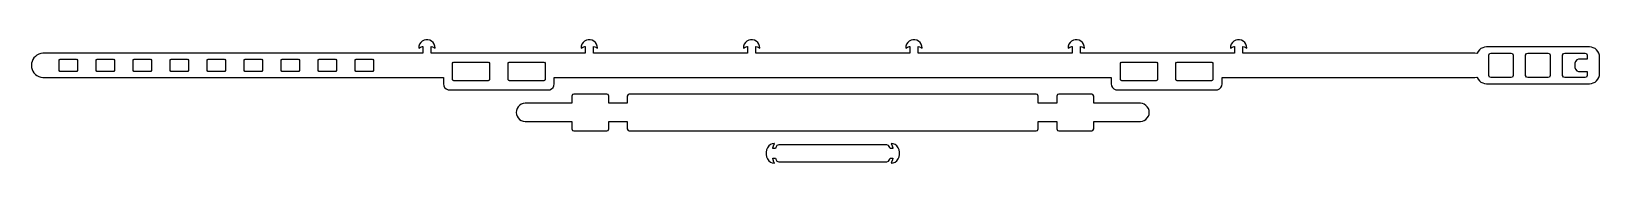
# Model space of a CAD drawing. Header units: metres. Extents: x -390 to 373, y -45 to 15.
import ezdxf

# ---------------------------------------------------------------- set-up
doc = ezdxf.new("R2010")
doc.units = ezdxf.units.M

msp = doc.modelspace()

# ---------------------------------------------------------------- linework, layer by layer
for p, q in [((-197.98, 15.47), (-198.92, 15.24)), ((-197.02, 15.47), (-197.98, 15.47)), ((-196.08, 15.24), (-197.02, 15.47)), ((-118.98, 15.47), (-119.92, 15.24)), ((-118.02, 15.47), (-118.98, 15.47)), ((-117.08, 15.24), (-118.02, 15.47)), ((-39.98, 15.47), (-40.92, 15.24)), ((-39.02, 15.47), (-39.98, 15.47)), ((-38.08, 15.24), (-39.02, 15.47)), ((39.02, 15.47), (38.08, 15.24)), ((39.98, 15.47), (39.02, 15.47)), ((40.92, 15.24), (39.98, 15.47)), ((118.02, 15.47), (117.08, 15.24)), ((118.98, 15.47), (118.02, 15.47)), ((119.92, 15.24), (118.98, 15.47)), ((197.02, 15.47), (196.08, 15.24)), ((197.98, 15.47), (197.02, 15.47)), ((198.92, 15.24), (197.98, 15.47)), ((-387.28, 8.02), (-388.06, 7.41)), ((-386.41, 8.49), (-387.28, 8.02)), ((-385.47, 8.82), (-386.41, 8.49)), ((-384.5, 8.98), (-385.47, 8.82)), ((-384, 8.98), (-384.5, 8.98)), ((-199.5, 9), (-384, 9)), ((-384, 9), (-384, 8.98)), ((-201.38, 12.46), (-201.5, 11.5)), ((-201.5, 11.5), (-201.49, 11.43)), ((-201.49, 11.43), (-200.62, 11.87)), ((-201.04, 13.36), (-201.38, 12.46)), ((-200.49, 14.15), (-201.04, 13.36)), ((-200.62, 11.87), (-199.69, 12.19)), ((-199.77, 14.79), (-200.49, 14.15)), ((-198.92, 15.24), (-199.77, 14.79)), ((-199.69, 12.19), (-199.5, 12.24)), ((-199.5, 12.24), (-199.5, 9)), ((-195.23, 14.79), (-196.08, 15.24)), ((-195.5, 9), (-195.5, 12.23)), ((-195.5, 12.23), (-194.84, 12.05)), ((-120.5, 9), (-195.5, 9)), ((-194.51, 14.15), (-195.23, 14.79)), ((-194.84, 12.05), (-193.93, 11.66)), ((-193.96, 13.36), (-194.51, 14.15)), ((-193.62, 12.46), (-193.96, 13.36)), ((-193.93, 11.66), (-193.51, 11.42)), ((-193.5, 11.5), (-193.62, 12.46)), ((-193.51, 11.42), (-193.5, 11.5)), ((-122.38, 12.46), (-122.5, 11.5)), ((-122.5, 11.5), (-122.49, 11.43)), ((-122.49, 11.43), (-121.62, 11.87)), ((-122.04, 13.36), (-122.38, 12.46)), ((-121.49, 14.15), (-122.04, 13.36)), ((-121.62, 11.87), (-120.69, 12.19)), ((-120.77, 14.79), (-121.49, 14.15)), ((-119.92, 15.24), (-120.77, 14.79)), ((-120.69, 12.19), (-120.5, 12.24)), ((-120.5, 12.24), (-120.5, 9)), ((-116.23, 14.79), (-117.08, 15.24)), ((-116.5, 9), (-116.5, 12.23)), ((-116.5, 12.23), (-115.84, 12.05)), ((-41.5, 9), (-116.5, 9)), ((-115.51, 14.15), (-116.23, 14.79)), ((-115.84, 12.05), (-114.93, 11.66)), ((-114.96, 13.36), (-115.51, 14.15)), ((-114.62, 12.46), (-114.96, 13.36)), ((-114.93, 11.66), (-114.51, 11.42)), ((-114.5, 11.5), (-114.62, 12.46)), ((-114.51, 11.42), (-114.5, 11.5)), ((-43.38, 12.46), (-43.5, 11.5)), ((-43.5, 11.5), (-43.49, 11.43)), ((-43.49, 11.43), (-42.62, 11.87)), ((-43.04, 13.36), (-43.38, 12.46)), ((-42.49, 14.15), (-43.04, 13.36)), ((-42.62, 11.87), (-41.69, 12.19)), ((-41.77, 14.79), (-42.49, 14.15)), ((-40.92, 15.24), (-41.77, 14.79)), ((-41.69, 12.19), (-41.5, 12.24)), ((-41.5, 12.24), (-41.5, 9)), ((-37.23, 14.79), (-38.08, 15.24)), ((-37.5, 9), (-37.5, 12.23)), ((-37.5, 12.23), (-36.84, 12.05)), ((37.5, 9), (-37.5, 9)), ((-36.51, 14.15), (-37.23, 14.79)), ((-36.84, 12.05), (-35.93, 11.66)), ((-35.96, 13.36), (-36.51, 14.15)), ((-35.62, 12.46), (-35.96, 13.36)), ((-35.93, 11.66), (-35.51, 11.42)), ((-35.5, 11.5), (-35.62, 12.46)), ((-35.51, 11.42), (-35.5, 11.5)), ((35.62, 12.46), (35.5, 11.5)), ((35.5, 11.5), (35.51, 11.43)), ((35.51, 11.43), (36.38, 11.87)), ((35.96, 13.36), (35.62, 12.46)), ((36.51, 14.15), (35.96, 13.36)), ((36.38, 11.87), (37.31, 12.19)), ((37.23, 14.79), (36.51, 14.15)), ((38.08, 15.24), (37.23, 14.79)), ((37.31, 12.19), (37.5, 12.24)), ((37.5, 12.24), (37.5, 9)), ((41.77, 14.79), (40.92, 15.24)), ((41.5, 9), (41.5, 12.23)), ((41.5, 12.23), (42.16, 12.05)), ((116.5, 9), (41.5, 9)), ((42.49, 14.15), (41.77, 14.79)), ((42.16, 12.05), (43.07, 11.66)), ((43.04, 13.36), (42.49, 14.15)), ((43.38, 12.46), (43.04, 13.36)), ((43.07, 11.66), (43.49, 11.42)), ((43.5, 11.5), (43.38, 12.46)), ((43.49, 11.42), (43.5, 11.5)), ((114.62, 12.46), (114.5, 11.5)), ((114.5, 11.5), (114.51, 11.43)), ((114.51, 11.43), (115.38, 11.87)), ((114.96, 13.36), (114.62, 12.46)), ((115.51, 14.15), (114.96, 13.36)), ((115.38, 11.87), (116.31, 12.19)), ((116.23, 14.79), (115.51, 14.15)), ((117.08, 15.24), (116.23, 14.79)), ((116.31, 12.19), (116.5, 12.24)), ((116.5, 12.24), (116.5, 9)), ((120.77, 14.79), (119.92, 15.24)), ((120.5, 9), (120.5, 12.23)), ((120.5, 12.23), (121.16, 12.05)), ((195.5, 9), (120.5, 9)), ((121.49, 14.15), (120.77, 14.79)), ((121.16, 12.05), (122.07, 11.66)), ((122.04, 13.36), (121.49, 14.15)), ((122.38, 12.46), (122.04, 13.36)), ((122.07, 11.66), (122.49, 11.42)), ((122.5, 11.5), (122.38, 12.46)), ((122.49, 11.42), (122.5, 11.5)), ((193.62, 12.46), (193.5, 11.5)), ((193.5, 11.5), (193.51, 11.43)), ((193.51, 11.43), (194.38, 11.87)), ((193.96, 13.36), (193.62, 12.46)), ((194.51, 14.15), (193.96, 13.36)), ((194.38, 11.87), (195.31, 12.19)), ((195.23, 14.79), (194.51, 14.15)), ((196.08, 15.24), (195.23, 14.79)), ((195.31, 12.19), (195.5, 12.24)), ((195.5, 12.24), (195.5, 9)), ((199.77, 14.79), (198.92, 15.24)), ((199.5, 9), (199.5, 12.23)), ((199.5, 12.23), (200.16, 12.05)), ((312, 9), (199.5, 9)), ((200.49, 14.15), (199.77, 14.79)), ((200.16, 12.05), (201.07, 11.66)), ((201.04, 13.36), (200.49, 14.15)), ((201.38, 12.46), (201.04, 13.36)), ((201.07, 11.66), (201.49, 11.42)), ((201.5, 11.5), (201.38, 12.46)), ((201.49, 11.42), (201.5, 11.5)), ((312, 8.98), (312, 9)), ((312.5, 8.98), (312, 8.98)), ((313.47, 8.82), (312.5, 8.98)), ((313.54, 8.79), (313.47, 8.82)), ((313.58, 8.91), (313.54, 8.79)), ((314.04, 9.78), (313.58, 8.91)), ((314.66, 10.54), (314.04, 9.78)), ((315.42, 11.16), (314.66, 10.54)), ((316.29, 11.62), (315.42, 11.16)), ((317.23, 11.9), (316.29, 11.62)), ((318.2, 12), (317.23, 11.9)), ((368.2, 12), (318.2, 12)), ((319.2, 8), (319.58, 8.78)), ((319.2, -2), (319.2, 8)), ((319.58, 8.78), (320.2, 8.92)), ((320.2, 8.92), (320.2, 9)), ((320.2, 9), (330.2, 9)), ((330.2, 9), (330.2, 8.92)), ((330.2, 8.92), (330.82, 8.78)), ((330.82, 8.78), (331.2, 8)), ((331.2, 8), (331.2, -2)), ((337.2, 8), (337.58, 8.78)), ((337.2, -2), (337.2, 8)), ((337.58, 8.78), (338.2, 8.92)), ((338.2, 8.92), (338.2, 9)), ((338.2, 9), (348.2, 9)), ((348.2, 9), (348.2, 8.92)), ((348.2, 8.92), (348.82, 8.78)), ((348.82, 8.78), (349.2, 8)), ((349.2, 8), (349.2, -2)), ((355.2, 8), (355.58, 8.78)), ((355.2, -2), (355.2, 8)), ((355.58, 8.78), (356.2, 8.92)), ((356.2, 8.92), (356.2, 9)), ((356.2, 9), (366.2, 9)), ((366.2, 9), (366.2, 8.92)), ((366.2, 8.92), (366.82, 8.78)), ((366.82, 8.78), (367.2, 8)), ((367.2, 8), (367.2, 6)), ((369.18, 11.9), (368.2, 12)), ((370.11, 11.62), (369.18, 11.9)), ((370.98, 11.16), (370.11, 11.62)), ((371.74, 10.54), (370.98, 11.16)), ((372.36, 9.78), (371.74, 10.54)), ((372.82, 8.91), (372.36, 9.78)), ((373.1, 7.98), (372.82, 8.91)), ((373.2, 7), (373.1, 7.98)), ((-389.92, 3.99), (-390, 3)), ((-390, 3), (-389.92, 2.01)), ((-389.68, 4.95), (-389.92, 3.99)), ((-389.92, 2.01), (-389.68, 1.05)), ((-389.28, 5.86), (-389.68, 4.95)), ((-389.68, 1.05), (-389.28, 0.14)), ((-388.74, 6.69), (-389.28, 5.86)), ((-389.28, 0.14), (-388.74, -0.69)), ((-388.06, 7.41), (-388.74, 6.69)), ((-376.5, 5.5), (-376.15, 5.98)), ((-376.5, 0.5), (-376.5, 5.5)), ((-376.15, 0.02), (-376.5, 0.5)), ((-376.15, 5.98), (-376, 5.93)), ((-376, 0.07), (-376.15, 0.02)), ((-376, 5.93), (-376, 6)), ((-376, 6), (-368, 6)), ((-376, 0), (-376, 0.07)), ((-368, 0), (-376, 0)), ((-368, 6), (-368, 5.93)), ((-368, 5.93), (-367.85, 5.98)), ((-367.85, 0.02), (-368, 0.07)), ((-368, 0.07), (-368, 0)), ((-367.85, 5.98), (-367.5, 5.5)), ((-367.5, 0.5), (-367.85, 0.02)), ((-367.5, 5.5), (-367.5, 0.5)), ((-358.5, 5.5), (-358.15, 5.98)), ((-358.5, 0.5), (-358.5, 5.5)), ((-358.15, 0.02), (-358.5, 0.5)), ((-358.15, 5.98), (-358, 5.93)), ((-358, 0.07), (-358.15, 0.02)), ((-358, 5.93), (-358, 6)), ((-358, 6), (-350, 6)), ((-358, 0), (-358, 0.07)), ((-350, 0), (-358, 0)), ((-350, 6), (-350, 5.93)), ((-350, 5.93), (-349.85, 5.98)), ((-349.85, 0.02), (-350, 0.07)), ((-350, 0.07), (-350, 0)), ((-349.85, 5.98), (-349.5, 5.5)), ((-349.5, 0.5), (-349.85, 0.02)), ((-349.5, 5.5), (-349.5, 0.5)), ((-340.5, 5.5), (-340.15, 5.98)), ((-340.5, 0.5), (-340.5, 5.5)), ((-340.15, 0.02), (-340.5, 0.5)), ((-340.15, 5.98), (-340, 5.93)), ((-340, 0.07), (-340.15, 0.02)), ((-340, 5.93), (-340, 6)), ((-340, 6), (-332, 6)), ((-340, 0), (-340, 0.07)), ((-332, 0), (-340, 0)), ((-332, 6), (-332, 5.93)), ((-332, 5.93), (-331.85, 5.98)), ((-331.85, 0.02), (-332, 0.07)), ((-332, 0.07), (-332, 0)), ((-331.85, 5.98), (-331.5, 5.5)), ((-331.5, 0.5), (-331.85, 0.02)), ((-331.5, 5.5), (-331.5, 0.5)), ((-322.5, 5.5), (-322.15, 5.98)), ((-322.5, 0.5), (-322.5, 5.5)), ((-322.15, 0.02), (-322.5, 0.5)), ((-322.15, 5.98), (-322, 5.93)), ((-322, 0.07), (-322.15, 0.02)), ((-322, 5.93), (-322, 6)), ((-322, 6), (-314, 6)), ((-322, 0), (-322, 0.07)), ((-314, 0), (-322, 0)), ((-314, 6), (-314, 5.93)), ((-314, 5.93), (-313.85, 5.98)), ((-313.85, 0.02), (-314, 0.07)), ((-314, 0.07), (-314, 0)), ((-313.85, 5.98), (-313.5, 5.5)), ((-313.5, 0.5), (-313.85, 0.02)), ((-313.5, 5.5), (-313.5, 0.5)), ((-304.5, 5.5), (-304.15, 5.98)), ((-304.5, 0.5), (-304.5, 5.5)), ((-304.15, 0.02), (-304.5, 0.5)), ((-304.15, 5.98), (-304, 5.93)), ((-304, 0.07), (-304.15, 0.02)), ((-304, 5.93), (-304, 6)), ((-304, 6), (-296, 6)), ((-304, 0), (-304, 0.07)), ((-296, 0), (-304, 0)), ((-296, 6), (-296, 5.93)), ((-296, 5.93), (-295.85, 5.98)), ((-295.85, 0.02), (-296, 0.07)), ((-296, 0.07), (-296, 0)), ((-295.85, 5.98), (-295.5, 5.5)), ((-295.5, 0.5), (-295.85, 0.02)), ((-295.5, 5.5), (-295.5, 0.5)), ((-286.5, 5.5), (-286.15, 5.98)), ((-286.5, 0.5), (-286.5, 5.5)), ((-286.15, 0.02), (-286.5, 0.5)), ((-286.15, 5.98), (-286, 5.93)), ((-286, 0.07), (-286.15, 0.02)), ((-286, 5.93), (-286, 6)), ((-286, 6), (-278, 6)), ((-286, 0), (-286, 0.07)), ((-278, 0), (-286, 0)), ((-278, 6), (-278, 5.93)), ((-278, 5.93), (-277.85, 5.98)), ((-277.85, 0.02), (-278, 0.07)), ((-278, 0.07), (-278, 0)), ((-277.85, 5.98), (-277.5, 5.5)), ((-277.5, 0.5), (-277.85, 0.02)), ((-277.5, 5.5), (-277.5, 0.5)), ((-268.5, 5.5), (-268.15, 5.98)), ((-268.5, 0.5), (-268.5, 5.5)), ((-268.15, 0.02), (-268.5, 0.5)), ((-268.15, 5.98), (-268, 5.93)), ((-268, 0.07), (-268.15, 0.02)), ((-268, 5.93), (-268, 6)), ((-268, 6), (-260, 6)), ((-268, 0), (-268, 0.07)), ((-260, 0), (-268, 0)), ((-260, 6), (-260, 5.93)), ((-260, 5.93), (-259.85, 5.98)), ((-259.85, 0.02), (-260, 0.07)), ((-260, 0.07), (-260, 0)), ((-259.85, 5.98), (-259.5, 5.5)), ((-259.5, 0.5), (-259.85, 0.02)), ((-259.5, 5.5), (-259.5, 0.5)), ((-250.5, 5.5), (-250.16, 5.98)), ((-250.5, 0.5), (-250.5, 5.5)), ((-250.16, 0.02), (-250.5, 0.5)), ((-250.16, 5.98), (-250, 5.93)), ((-250, 0.07), (-250.16, 0.02)), ((-250, 5.93), (-250, 6)), ((-250, 6), (-242, 6)), ((-250, 0), (-250, 0.07)), ((-242, 0), (-250, 0)), ((-242, 6), (-242, 5.93)), ((-242, 5.93), (-241.84, 5.98)), ((-241.84, 0.02), (-242, 0.07)), ((-242, 0.07), (-242, 0)), ((-241.84, 5.98), (-241.5, 5.5)), ((-241.5, 0.5), (-241.84, 0.02)), ((-241.5, 5.5), (-241.5, 0.5)), ((-232.5, 5.5), (-232.16, 5.98)), ((-232.5, 0.5), (-232.5, 5.5)), ((-232.16, 0.02), (-232.5, 0.5)), ((-232.16, 5.98), (-232, 5.93)), ((-232, 0.07), (-232.16, 0.02)), ((-232, 5.93), (-232, 6)), ((-232, 6), (-224, 6)), ((-232, 0), (-232, 0.07)), ((-224, 0), (-232, 0)), ((-224, 6), (-224, 5.93)), ((-224, 5.93), (-223.84, 5.98)), ((-223.84, 0.02), (-224, 0.07)), ((-224, 0.07), (-224, 0)), ((-223.84, 5.98), (-223.5, 5.5)), ((-223.5, 0.5), (-223.84, 0.02)), ((-223.5, 5.5), (-223.5, 0.5)), ((-185, 4), (-184.66, 4.48)), ((-185, -4), (-185, 4)), ((-184.66, 4.48), (-184.5, 4.43)), ((-184.5, 4.43), (-184.5, 4.5)), ((-184.5, 4.5), (-167.5, 4.5)), ((-167.5, 4.5), (-167.5, 4.43)), ((-167.5, 4.43), (-167.34, 4.48)), ((-167.34, 4.48), (-167, 4)), ((-167, 4), (-167, -4)), ((-158, 4), (-157.66, 4.48)), ((-158, -4), (-158, 4)), ((-157.66, 4.48), (-157.5, 4.43)), ((-157.5, 4.43), (-157.5, 4.5)), ((-157.5, 4.5), (-140.5, 4.5)), ((-140.5, 4.5), (-140.5, 4.43)), ((-140.5, 4.43), (-140.34, 4.48)), ((-140.34, 4.48), (-140, 4)), ((-140, 4), (-140, -4)), ((140, 4), (140.34, 4.48)), ((140, -4), (140, 4)), ((140.34, 4.48), (140.5, 4.43)), ((140.5, 4.43), (140.5, 4.5)), ((140.5, 4.5), (157.5, 4.5)), ((157.5, 4.5), (157.5, 4.43)), ((157.5, 4.43), (157.66, 4.48)), ((157.66, 4.48), (158, 4)), ((158, 4), (158, -4)), ((167, 4), (167.34, 4.48)), ((167, -4), (167, 4)), ((167.34, 4.48), (167.5, 4.43)), ((167.5, 4.43), (167.5, 4.5)), ((167.5, 4.5), (184.5, 4.5)), ((184.5, 4.5), (184.5, 4.43)), ((184.5, 4.43), (184.66, 4.48)), ((184.66, 4.48), (185, 4)), ((185, 4), (185, -4)), ((361.43, 4.93), (361.2, 4)), ((361.2, 4), (361.2, 2)), ((361.2, 2), (361.43, 1.07)), ((362.06, 5.65), (361.43, 4.93)), ((361.43, 1.07), (362.06, 0.35)), ((362.96, 5.99), (362.06, 5.65)), ((362.06, 0.35), (362.96, 0.01)), ((363.2, 5.96), (362.96, 5.99)), ((362.96, 0.01), (363.2, 0.04)), ((367.2, 6), (363.2, 6)), ((363.2, 6), (363.2, 5.96)), ((363.2, 0.04), (363.2, 0)), ((363.2, 0), (367.2, 0)), ((367.2, 0), (367.2, -2)), ((373.2, -1), (373.2, 7)), ((-388.74, -0.69), (-388.06, -1.41)), ((-388.06, -1.41), (-387.28, -2.02)), ((-387.28, -2.02), (-386.41, -2.49)), ((-386.41, -2.49), (-385.47, -2.82)), ((-385.47, -2.82), (-384.5, -2.98)), ((-384.5, -2.98), (-384, -2.98)), ((-384, -2.98), (-384, -3)), ((-384, -3), (-189.5, -3)), ((-189.5, -3), (-189.5, -6)), ((-189.5, -6), (-189.34, -6.97)), ((-189.34, -6.97), (-188.87, -7.84)), ((-184.66, -4.48), (-185, -4)), ((-184.5, -4.43), (-184.66, -4.48)), ((-184.5, -4.5), (-184.5, -4.43)), ((-167.5, -4.5), (-184.5, -4.5)), ((-167.34, -4.48), (-167.5, -4.43)), ((-167.5, -4.43), (-167.5, -4.5)), ((-167, -4), (-167.34, -4.48)), ((-157.66, -4.48), (-158, -4)), ((-157.5, -4.43), (-157.66, -4.48)), ((-157.5, -4.5), (-157.5, -4.43)), ((-140.5, -4.5), (-157.5, -4.5)), ((-140.34, -4.48), (-140.5, -4.43)), ((-140.5, -4.43), (-140.5, -4.5)), ((-140, -4), (-140.34, -4.48)), ((-136.13, -7.84), (-135.66, -6.97)), ((-135.66, -6.97), (-135.5, -6)), ((-135.5, -6), (-135.5, -3)), ((-135.5, -3), (135.5, -3)), ((135.5, -3), (135.5, -6)), ((135.5, -6), (135.66, -6.97)), ((135.66, -6.97), (136.13, -7.84)), ((140.34, -4.48), (140, -4)), ((140.5, -4.43), (140.34, -4.48)), ((140.5, -4.5), (140.5, -4.43)), ((157.5, -4.5), (140.5, -4.5)), ((157.66, -4.48), (157.5, -4.43)), ((157.5, -4.43), (157.5, -4.5)), ((158, -4), (157.66, -4.48)), ((167.34, -4.48), (167, -4)), ((167.5, -4.43), (167.34, -4.48)), ((167.5, -4.5), (167.5, -4.43)), ((184.5, -4.5), (167.5, -4.5)), ((184.66, -4.48), (184.5, -4.43)), ((184.5, -4.43), (184.5, -4.5)), ((185, -4), (184.66, -4.48)), ((188.87, -7.84), (189.34, -6.97)), ((189.34, -6.97), (189.5, -6)), ((189.5, -6), (189.5, -3)), ((189.5, -3), (312, -3)), ((312, -3), (312, -2.98)), ((312, -2.98), (312.5, -2.98)), ((312.5, -2.98), (313.47, -2.82)), ((313.47, -2.82), (313.54, -2.79)), ((313.54, -2.79), (313.58, -2.91)), ((313.58, -2.91), (314.04, -3.78)), ((314.04, -3.78), (314.66, -4.54)), ((314.66, -4.54), (315.42, -5.16)), ((315.42, -5.16), (316.29, -5.62)), ((316.29, -5.62), (317.23, -5.9)), ((317.23, -5.9), (318.2, -6)), ((318.2, -6), (368.2, -6)), ((319.58, -2.78), (319.2, -2)), ((320.2, -2.92), (319.58, -2.78)), ((320.2, -3), (320.2, -2.92)), ((330.2, -3), (320.2, -3)), ((330.82, -2.78), (330.2, -2.92)), ((330.2, -2.92), (330.2, -3)), ((331.2, -2), (330.82, -2.78)), ((337.58, -2.78), (337.2, -2)), ((338.2, -2.92), (337.58, -2.78)), ((338.2, -3), (338.2, -2.92)), ((348.2, -3), (338.2, -3)), ((348.82, -2.78), (348.2, -2.92)), ((348.2, -2.92), (348.2, -3)), ((349.2, -2), (348.82, -2.78)), ((355.58, -2.78), (355.2, -2)), ((356.2, -2.92), (355.58, -2.78)), ((356.2, -3), (356.2, -2.92)), ((366.2, -3), (356.2, -3)), ((366.82, -2.78), (366.2, -2.92)), ((366.2, -2.92), (366.2, -3)), ((367.2, -2), (366.82, -2.78)), ((368.2, -6), (369.18, -5.9)), ((369.18, -5.9), (370.11, -5.62)), ((370.11, -5.62), (370.98, -5.16)), ((370.98, -5.16), (371.74, -4.54)), ((371.74, -4.54), (372.36, -3.78)), ((372.36, -3.78), (372.82, -2.91)), ((372.82, -2.91), (373.1, -1.98)), ((373.1, -1.98), (373.2, -1)), ((-188.87, -7.84), (-188.14, -8.51)), ((-188.14, -8.51), (-187.24, -8.91)), ((-187.24, -8.91), (-186.5, -8.97)), ((-186.5, -8.97), (-186.5, -9)), ((-186.5, -9), (-138.5, -9)), ((-138.5, -8.97), (-137.76, -8.91)), ((-138.5, -9), (-138.5, -8.97)), ((-137.76, -8.91), (-136.86, -8.51)), ((-136.86, -8.51), (-136.13, -7.84)), ((-126.62, -11.22), (-127, -12)), ((-127, -12), (-127, -15.5)), ((-126, -11.08), (-126.62, -11.22)), ((-110, -11), (-126, -11)), ((-126, -11), (-126, -11.08)), ((-110, -11.08), (-110, -11)), ((-109.38, -11.22), (-110, -11.08)), ((-109, -12), (-109.38, -11.22)), ((-109, -15.5), (-109, -12)), ((-99.62, -11.22), (-100, -12)), ((-100, -12), (-100, -15.5)), ((-99, -11.08), (-99.62, -11.22)), ((99, -11), (-99, -11)), ((-99, -11), (-99, -11.08)), ((99, -11.08), (99, -11)), ((99.62, -11.22), (99, -11.08)), ((100, -12), (99.62, -11.22)), ((100, -15.5), (100, -12)), ((109.38, -11.22), (109, -12)), ((109, -12), (109, -15.5)), ((110, -11.08), (109.38, -11.22)), ((126, -11), (110, -11)), ((110, -11), (110, -11.08)), ((126, -11.08), (126, -11)), ((126.62, -11.22), (126, -11.08)), ((127, -12), (126.62, -11.22)), ((127, -15.5), (127, -12)), ((136.13, -7.84), (136.86, -8.51)), ((136.86, -8.51), (137.76, -8.91)), ((137.76, -8.91), (138.5, -8.97)), ((138.5, -8.97), (138.5, -9)), ((138.5, -9), (186.5, -9)), ((186.5, -8.97), (187.24, -8.91)), ((186.5, -9), (186.5, -8.97)), ((187.24, -8.91), (188.14, -8.51)), ((188.14, -8.51), (188.87, -7.84)), ((-153.9, -19.03), (-154, -20)), ((-154, -20), (-153.9, -20.97)), ((-153.58, -18.11), (-153.9, -19.03)), ((-153.9, -20.97), (-153.58, -21.89)), ((-153.08, -17.28), (-153.58, -18.11)), ((-153.58, -21.89), (-153.08, -22.72)), ((-152.41, -16.57), (-153.08, -17.28)), ((-153.08, -22.72), (-152.41, -23.43)), ((-151.61, -16.02), (-152.41, -16.57)), ((-150.7, -15.66), (-151.61, -16.02)), ((-149.74, -15.51), (-150.7, -15.66)), ((-149.5, -15.52), (-149.74, -15.51)), ((-127, -15.5), (-149.5, -15.5)), ((-149.5, -15.5), (-149.5, -15.52)), ((-100, -15.5), (-109, -15.5)), ((109, -15.5), (100, -15.5)), ((149.5, -15.5), (127, -15.5)), ((149.5, -15.52), (149.5, -15.5)), ((149.74, -15.51), (149.5, -15.52)), ((150.7, -15.66), (149.74, -15.51)), ((151.61, -16.02), (150.7, -15.66)), ((152.41, -16.57), (151.61, -16.02)), ((153.08, -17.28), (152.41, -16.57)), ((152.41, -23.43), (153.08, -22.72)), ((153.58, -18.11), (153.08, -17.28)), ((153.08, -22.72), (153.58, -21.89)), ((153.9, -19.03), (153.58, -18.11)), ((153.58, -21.89), (153.9, -20.97)), ((154, -20), (153.9, -19.03)), ((153.9, -20.97), (154, -20)), ((-152.41, -23.43), (-151.61, -23.98)), ((-151.61, -23.98), (-150.7, -24.34)), ((-150.7, -24.34), (-149.74, -24.49)), ((-149.74, -24.49), (-149.5, -24.48)), ((-149.5, -24.48), (-149.5, -24.5)), ((-149.5, -24.5), (-127, -24.5)), ((-127, -24.5), (-127, -28)), ((-127, -28), (-126.62, -28.78)), ((-126.62, -28.78), (-126, -28.92)), ((-126, -28.92), (-126, -29)), ((-126, -29), (-110, -29)), ((-110, -28.92), (-109.38, -28.78)), ((-110, -29), (-110, -28.92)), ((-109.38, -28.78), (-109, -28)), ((-109, -28), (-109, -24.5)), ((-109, -24.5), (-100, -24.5)), ((-100, -24.5), (-100, -28)), ((-100, -28), (-99.62, -28.78)), ((-99.62, -28.78), (-99, -28.92)), ((-99, -28.92), (-99, -29)), ((-99, -29), (99, -29)), ((99, -28.92), (99.62, -28.78)), ((99, -29), (99, -28.92)), ((99.62, -28.78), (100, -28)), ((100, -28), (100, -24.5)), ((100, -24.5), (109, -24.5)), ((109, -24.5), (109, -28)), ((109, -28), (109.38, -28.78)), ((109.38, -28.78), (110, -28.92)), ((110, -28.92), (110, -29)), ((110, -29), (126, -29)), ((126, -28.92), (126.62, -28.78)), ((126, -29), (126, -28.92)), ((126.62, -28.78), (127, -28)), ((127, -28), (127, -24.5)), ((127, -24.5), (149.5, -24.5)), ((149.5, -24.5), (149.5, -24.48)), ((149.5, -24.48), (149.74, -24.49)), ((149.74, -24.49), (150.7, -24.34)), ((150.7, -24.34), (151.61, -23.98)), ((151.61, -23.98), (152.41, -23.43)), ((-31.79, -37.27), (-32.24, -38.3)), ((-31.15, -36.41), (-31.79, -37.27)), ((-30.36, -35.75), (-31.15, -36.41)), ((-29.46, -35.34), (-30.36, -35.75)), ((-28.5, -35.2), (-29.46, -35.34)), ((-29.24, -37.6), (-29.19, -37.37)), ((-27.88, -37.6), (-29.24, -37.6)), ((-29.19, -37.37), (-28.87, -36.26)), ((-28.87, -36.26), (-28.43, -35.21)), ((-28.43, -35.21), (-28.5, -35.2)), ((-27.77, -37.08), (-27.88, -37.6)), ((-27.14, -36.22), (-27.77, -37.08)), ((-26.24, -35.82), (-27.14, -36.22)), ((-26, -35.85), (-26.24, -35.82)), ((26, -35.8), (-26, -35.8)), ((-26, -35.8), (-26, -35.85)), ((26, -35.85), (26, -35.8)), ((26.24, -35.82), (26, -35.85)), ((27.14, -36.22), (26.24, -35.82)), ((27.77, -37.08), (27.14, -36.22)), ((27.88, -37.6), (27.77, -37.08)), ((29.24, -37.6), (27.88, -37.6)), ((28.5, -35.2), (28.43, -35.21)), ((28.43, -35.21), (28.87, -36.26)), ((29.46, -35.34), (28.5, -35.2)), ((28.87, -36.26), (29.19, -37.37)), ((29.19, -37.37), (29.24, -37.6)), ((30.36, -35.75), (29.46, -35.34)), ((31.15, -36.41), (30.36, -35.75)), ((31.79, -37.27), (31.15, -36.41)), ((32.24, -38.3), (31.79, -37.27)), ((-32.24, -38.3), (-32.47, -39.42)), ((-32.47, -39.42), (-32.47, -40.58)), ((-32.47, -40.58), (-32.24, -41.7)), ((-32.24, -41.7), (-31.79, -42.73)), ((-31.79, -42.73), (-31.15, -43.59)), ((-31.15, -43.59), (-30.36, -44.25)), ((-30.36, -44.25), (-29.46, -44.66)), ((-29.46, -44.66), (-28.5, -44.8)), ((-29.05, -43.19), (-29.23, -42.4)), ((-29.23, -42.4), (-27.88, -42.4)), ((-28.66, -44.28), (-29.05, -43.19)), ((-28.42, -44.79), (-28.66, -44.28)), ((-28.5, -44.8), (-28.42, -44.79)), ((-27.88, -42.4), (-27.77, -42.92)), ((-27.77, -42.92), (-27.14, -43.78)), ((-27.14, -43.78), (-26.24, -44.18)), ((-26.24, -44.18), (-26, -44.15)), ((-26, -44.15), (-26, -44.2)), ((-26, -44.2), (26, -44.2)), ((26, -44.2), (26, -44.15)), ((26, -44.15), (26.24, -44.18)), ((26.24, -44.18), (27.14, -43.78)), ((27.14, -43.78), (27.77, -42.92)), ((27.77, -42.92), (27.88, -42.4)), ((27.88, -42.4), (29.23, -42.4)), ((28.66, -44.28), (28.42, -44.79)), ((28.42, -44.79), (28.5, -44.8)), ((28.5, -44.8), (29.46, -44.66)), ((29.05, -43.19), (28.66, -44.28)), ((29.23, -42.4), (29.05, -43.19)), ((29.46, -44.66), (30.36, -44.25)), ((30.36, -44.25), (31.15, -43.59)), ((31.15, -43.59), (31.79, -42.73)), ((31.79, -42.73), (32.24, -41.7)), ((32.47, -39.42), (32.24, -38.3)), ((32.24, -41.7), (32.47, -40.58)), ((32.47, -40.58), (32.47, -39.42))]:
    msp.add_line(p, q)

doc.saveas('drawing.dxf')
